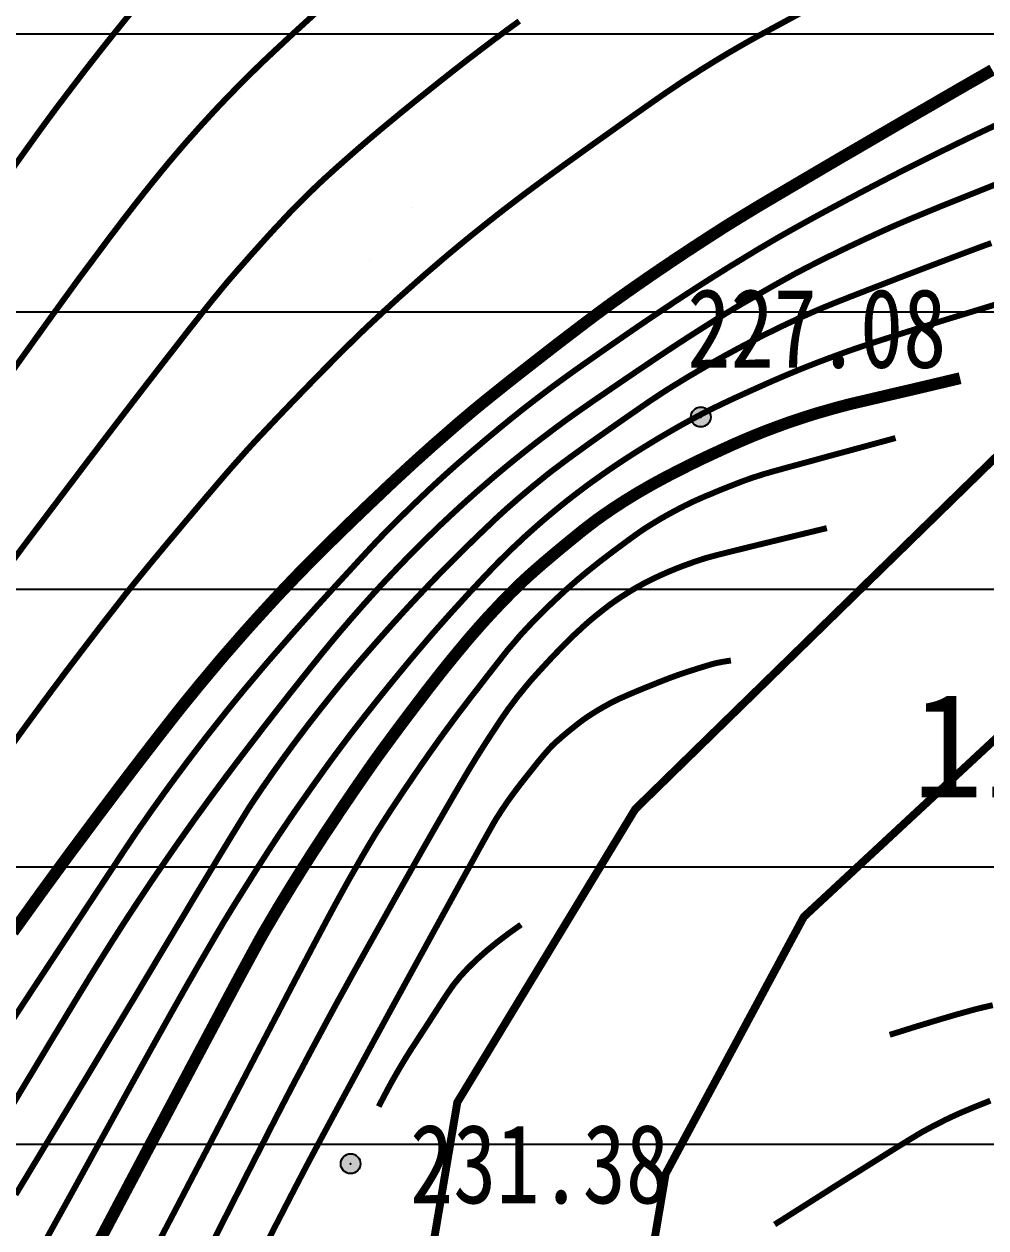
# Model space of a CAD drawing. Extents: x 36524600 to 36525730, y 2746759 to 2747713.
# Drawn here: x 36525113.98 to 36525126.11, y 2747336.67 to 2747351.86 of the extents above; entities that cross this region are included whole.
import ezdxf
from ezdxf.enums import TextEntityAlignment as Align

# ---------------------------------------------------------------- set-up
doc = ezdxf.new("R2010")
doc.units = 0
doc.header["$LTSCALE"] = 1000
doc.header["$MEASUREMENT"] = 0
doc.linetypes.add('X3', pattern=[5, 4, -1])
for name, color, linetype in [('DGX', 251, 'Continuous'), ('DLSS', 4, 'Continuous'), ('DMTZ', 3, 'Continuous'), ('GCD', 252, 'Continuous'), ('PP-DX-PT', 251, 'Continuous'), ('PUB_TAB', 7, 'Continuous'), ('ZBTZ', 3, 'Continuous')]:
    doc.layers.add(name, color=color, linetype=linetype)
doc.styles.add('正等线体', font='宋体.shx', dxfattribs={"bigfont": '@@gbcbig.shx'})
doc.styles.add('黑体', font='simhei.ttf')
doc.linetypes.add('10421', pattern='A,2,[150,AAA.SHX,S=0.5,R=0,X=0,Y=0.5],1e-11', length=2)
doc.linetypes.add('1161', pattern='A,0,[149,AAA.SHX,S=0.15,R=0,X=0,Y=0],-1.6', length=1.6)

# ---------------------------------------------------------------- blocks, each defined once
blk = doc.blocks.new('gc200')
h = blk.add_hatch(color=256)
edge = h.paths.add_edge_path()
edge.add_arc((0, 0), 0.25, 0, 360)
blk.add_circle((0, 0), 0.25)
blk = doc.blocks.new('dxt')
at = {"layer": 'DGX', "color": 253, "linetype": 'Continuous', "flags": 128}
for points, const_width in [([(36525113.831, 2747350.032), (36525114.012, 2747350.286), (36525114.166, 2747350.501), (36525114.293, 2747350.675), (36525114.407, 2747350.828), (36525114.523, 2747350.981), (36525114.639, 2747351.133), (36525114.755, 2747351.285), (36525114.873, 2747351.436), (36525114.991, 2747351.586), (36525115.11, 2747351.735), (36525115.23, 2747351.884), (36525115.347, 2747352.028)], 0.075), ([(36525117.657, 2747352), (36525117.531, 2747351.884), (36525117.414, 2747351.777), (36525117.308, 2747351.68), (36525117.213, 2747351.591), (36525117.128, 2747351.512), (36525117.053, 2747351.441), (36525116.988, 2747351.38), (36525116.929, 2747351.323), (36525116.87, 2747351.265), (36525116.811, 2747351.207), (36525116.753, 2747351.149), (36525116.695, 2747351.091), (36525116.637, 2747351.032), (36525116.58, 2747350.973), (36525116.522, 2747350.914), (36525116.466, 2747350.855), (36525116.409, 2747350.795), (36525116.353, 2747350.735), (36525116.297, 2747350.674), (36525116.241, 2747350.613), (36525116.186, 2747350.553), (36525116.131, 2747350.491), (36525116.077, 2747350.43), (36525116.022, 2747350.368), (36525115.968, 2747350.306), (36525115.914, 2747350.243), (36525115.861, 2747350.181), (36525115.808, 2747350.118), (36525115.755, 2747350.054), (36525115.703, 2747349.991), (36525115.651, 2747349.927), (36525115.599, 2747349.863), (36525115.548, 2747349.799), (36525115.496, 2747349.735), (36525115.445, 2747349.67), (36525115.394, 2747349.605), (36525115.343, 2747349.54), (36525115.293, 2747349.475), (36525115.242, 2747349.41), (36525115.189, 2747349.34), (36525115.13, 2747349.262), (36525115.064, 2747349.176), (36525114.993, 2747349.081), (36525114.916, 2747348.978), (36525114.833, 2747348.866), (36525114.743, 2747348.746), (36525114.648, 2747348.618), (36525114.521, 2747348.443), (36525114.334, 2747348.185), (36525114.088, 2747347.842), (36525113.784, 2747347.416)], 0.075), ([(36525113.801, 2747345.045), (36525113.942, 2747345.234), (36525114.094, 2747345.437), (36525114.259, 2747345.656), (36525114.435, 2747345.889), (36525114.613, 2747346.124), (36525114.783, 2747346.349), (36525114.946, 2747346.563), (36525115.101, 2747346.766), (36525115.249, 2747346.959), (36525115.389, 2747347.142), (36525115.521, 2747347.313), (36525115.646, 2747347.474), (36525115.761, 2747347.623), (36525115.866, 2747347.757), (36525115.959, 2747347.877), (36525116.041, 2747347.983), (36525116.113, 2747348.074), (36525116.173, 2747348.15), (36525116.222, 2747348.213), (36525116.26, 2747348.261), (36525116.293, 2747348.302), (36525116.325, 2747348.342), (36525116.358, 2747348.383), (36525116.391, 2747348.423), (36525116.424, 2747348.463), (36525116.457, 2747348.504), (36525116.49, 2747348.544), (36525116.524, 2747348.584), (36525116.559, 2747348.626), (36525116.6, 2747348.673), (36525116.645, 2747348.725), (36525116.694, 2747348.781), (36525116.748, 2747348.842), (36525116.806, 2747348.908), (36525116.869, 2747348.979), (36525116.937, 2747349.054), (36525117.004, 2747349.129), (36525117.068, 2747349.199), (36525117.127, 2747349.264), (36525117.183, 2747349.323), (36525117.234, 2747349.378), (36525117.28, 2747349.428), (36525117.323, 2747349.473), (36525117.362, 2747349.513), (36525117.398, 2747349.55), (36525117.435, 2747349.587), (36525117.471, 2747349.624), (36525117.508, 2747349.661), (36525117.545, 2747349.697), (36525117.583, 2747349.734), (36525117.62, 2747349.77), (36525117.657, 2747349.806), (36525117.697, 2747349.844), (36525117.743, 2747349.887), (36525117.793, 2747349.933), (36525117.849, 2747349.983), (36525117.909, 2747350.038), (36525117.975, 2747350.096), (36525118.046, 2747350.159), (36525118.121, 2747350.225), (36525118.201, 2747350.295), (36525118.284, 2747350.366), (36525118.37, 2747350.439), (36525118.459, 2747350.514), (36525118.551, 2747350.591), (36525118.646, 2747350.669), (36525118.744, 2747350.75), (36525118.845, 2747350.832), (36525118.945, 2747350.913), (36525119.04, 2747350.989), (36525119.13, 2747351.061), (36525119.215, 2747351.129), (36525119.295, 2747351.192), (36525119.37, 2747351.251), (36525119.44, 2747351.306), (36525119.504, 2747351.356), (36525119.567, 2747351.405), (36525119.629, 2747351.452), (36525119.692, 2747351.5), (36525119.754, 2747351.548), (36525119.817, 2747351.595), (36525119.88, 2747351.643), (36525119.943, 2747351.69), (36525120.006, 2747351.737), (36525120.072, 2747351.786), (36525120.144, 2747351.838), (36525120.221, 2747351.894)], 0.075), ([(36525126.186, 2747351.278), (36525126.106, 2747351.232), (36525125.991, 2747351.166), (36525125.841, 2747351.08), (36525125.657, 2747350.974), (36525125.439, 2747350.847), (36525125.186, 2747350.701), (36525124.899, 2747350.534), (36525124.577, 2747350.346), (36525124.254, 2747350.158), (36525123.963, 2747349.987), (36525123.703, 2747349.834), (36525123.474, 2747349.699), (36525123.276, 2747349.582), (36525123.11, 2747349.482), (36525122.976, 2747349.4), (36525122.872, 2747349.336), (36525122.785, 2747349.281), (36525122.698, 2747349.225), (36525122.611, 2747349.169), (36525122.524, 2747349.113), (36525122.437, 2747349.056), (36525122.35, 2747348.999), (36525122.264, 2747348.942), (36525122.178, 2747348.885), (36525122.092, 2747348.827), (36525122.006, 2747348.769), (36525121.921, 2747348.711), (36525121.835, 2747348.652), (36525121.75, 2747348.593), (36525121.665, 2747348.534), (36525121.581, 2747348.475), (36525121.496, 2747348.415), (36525121.406, 2747348.351), (36525121.307, 2747348.279), (36525121.198, 2747348.198), (36525121.079, 2747348.109), (36525120.95, 2747348.011), (36525120.811, 2747347.905), (36525120.662, 2747347.791), (36525120.504, 2747347.668), (36525120.346, 2747347.545), (36525120.198, 2747347.429), (36525120.061, 2747347.321), (36525119.935, 2747347.22), (36525119.819, 2747347.127), (36525119.713, 2747347.041), (36525119.619, 2747346.963), (36525119.535, 2747346.892), (36525119.456, 2747346.825), (36525119.378, 2747346.757), (36525119.3, 2747346.689), (36525119.222, 2747346.621), (36525119.144, 2747346.553), (36525119.067, 2747346.484), (36525118.99, 2747346.415), (36525118.913, 2747346.346), (36525118.833, 2747346.273), (36525118.748, 2747346.194), (36525118.656, 2747346.109), (36525118.559, 2747346.018), (36525118.456, 2747345.92), (36525118.346, 2747345.816), (36525118.231, 2747345.706), (36525118.11, 2747345.59), (36525117.989, 2747345.472), (36525117.872, 2747345.358), (36525117.759, 2747345.247), (36525117.652, 2747345.14), (36525117.549, 2747345.036), (36525117.45, 2747344.935), (36525117.357, 2747344.838), (36525117.268, 2747344.745), (36525117.181, 2747344.653), (36525117.095, 2747344.56), (36525117.01, 2747344.467), (36525116.925, 2747344.374), (36525116.84, 2747344.28), (36525116.756, 2747344.186), (36525116.673, 2747344.091), (36525116.59, 2747343.996), (36525116.507, 2747343.901), (36525116.425, 2747343.805), (36525116.344, 2747343.708), (36525116.263, 2747343.611), (36525116.182, 2747343.514), (36525116.102, 2747343.416), (36525116.022, 2747343.318), (36525115.943, 2747343.22), (36525115.862, 2747343.117), (36525115.775, 2747343.006), (36525115.682, 2747342.887), (36525115.584, 2747342.76), (36525115.48, 2747342.625), (36525115.37, 2747342.482), (36525115.255, 2747342.331), (36525115.135, 2747342.172), (36525115.014, 2747342.011), (36525114.896, 2747341.855), (36525114.784, 2747341.704), (36525114.675, 2747341.558), (36525114.57, 2747341.417), (36525114.47, 2747341.281), (36525114.374, 2747341.15), (36525114.282, 2747341.024), (36525114.192, 2747340.901), (36525114.103, 2747340.777), (36525114.014, 2747340.653), (36525113.925, 2747340.529), (36525113.836, 2747340.405)], 0.15), ([(36525123.815, 2747352.021), (36525123.57, 2747351.888), (36525123.38, 2747351.785), (36525123.247, 2747351.713), (36525123.169, 2747351.67), (36525123.12, 2747351.643), (36525123.071, 2747351.615), (36525123.022, 2747351.587), (36525122.973, 2747351.559), (36525122.925, 2747351.53), (36525122.876, 2747351.502), (36525122.827, 2747351.473), (36525122.779, 2747351.444), (36525122.731, 2747351.415), (36525122.683, 2747351.386), (36525122.635, 2747351.356), (36525122.587, 2747351.326), (36525122.539, 2747351.297), (36525122.491, 2747351.267), (36525122.444, 2747351.236), (36525122.396, 2747351.206), (36525122.349, 2747351.175), (36525122.301, 2747351.145), (36525122.254, 2747351.114), (36525122.207, 2747351.082), (36525122.161, 2747351.051), (36525122.114, 2747351.02), (36525122.067, 2747350.988), (36525122.021, 2747350.956), (36525121.969, 2747350.92), (36525121.906, 2747350.876), (36525121.832, 2747350.824), (36525121.747, 2747350.764), (36525121.65, 2747350.696), (36525121.543, 2747350.62), (36525121.425, 2747350.536), (36525121.296, 2747350.444), (36525121.165, 2747350.351), (36525121.041, 2747350.263), (36525120.926, 2747350.18), (36525120.818, 2747350.103), (36525120.718, 2747350.03), (36525120.625, 2747349.963), (36525120.541, 2747349.902), (36525120.464, 2747349.845), (36525120.391, 2747349.791), (36525120.318, 2747349.737), (36525120.245, 2747349.682), (36525120.173, 2747349.627), (36525120.101, 2747349.572), (36525120.029, 2747349.517), (36525119.957, 2747349.461), (36525119.886, 2747349.405), (36525119.815, 2747349.349), (36525119.744, 2747349.292), (36525119.673, 2747349.235), (36525119.602, 2747349.178), (36525119.532, 2747349.121), (36525119.462, 2747349.063), (36525119.392, 2747349.005), (36525119.322, 2747348.947), (36525119.253, 2747348.888), (36525119.184, 2747348.829), (36525119.115, 2747348.77), (36525119.046, 2747348.711), (36525118.978, 2747348.651), (36525118.91, 2747348.591), (36525118.842, 2747348.531), (36525118.774, 2747348.47), (36525118.706, 2747348.41), (36525118.639, 2747348.349), (36525118.572, 2747348.287), (36525118.505, 2747348.226), (36525118.439, 2747348.164), (36525118.372, 2747348.102), (36525118.306, 2747348.04), (36525118.24, 2747347.977), (36525118.171, 2747347.91), (36525118.094, 2747347.835), (36525118.009, 2747347.751), (36525117.917, 2747347.659), (36525117.817, 2747347.558), (36525117.709, 2747347.449), (36525117.594, 2747347.331), (36525117.472, 2747347.205), (36525117.349, 2747347.078), (36525117.235, 2747346.959), (36525117.129, 2747346.848), (36525117.032, 2747346.745), (36525116.942, 2747346.65), (36525116.861, 2747346.563), (36525116.788, 2747346.483), (36525116.724, 2747346.411), (36525116.66, 2747346.339), (36525116.588, 2747346.258), (36525116.51, 2747346.168), (36525116.425, 2747346.069), (36525116.333, 2747345.961), (36525116.233, 2747345.844), (36525116.127, 2747345.718), (36525116.013, 2747345.583), (36525115.9, 2747345.448), (36525115.794, 2747345.322), (36525115.696, 2747345.204), (36525115.605, 2747345.095), (36525115.522, 2747344.994), (36525115.447, 2747344.902), (36525115.378, 2747344.818), (36525115.318, 2747344.743), (36525115.257, 2747344.667), (36525115.19, 2747344.58), (36525115.115, 2747344.484), (36525115.032, 2747344.378), (36525114.942, 2747344.262), (36525114.845, 2747344.135), (36525114.741, 2747343.999), (36525114.629, 2747343.852), (36525114.51, 2747343.696), (36525114.386, 2747343.53), (36525114.255, 2747343.354), (36525114.119, 2747343.169), (36525113.976, 2747342.974), (36525113.828, 2747342.769)], 0.075), ([(36525126.248, 2747350.589), (36525126.075, 2747350.508), (36525125.899, 2747350.424), (36525125.721, 2747350.338), (36525125.544, 2747350.251), (36525125.367, 2747350.164), (36525125.19, 2747350.075), (36525125.014, 2747349.986), (36525124.838, 2747349.895), (36525124.663, 2747349.804), (36525124.488, 2747349.712), (36525124.319, 2747349.622), (36525124.162, 2747349.538), (36525124.015, 2747349.459), (36525123.88, 2747349.385), (36525123.755, 2747349.316), (36525123.642, 2747349.253), (36525123.54, 2747349.195), (36525123.449, 2747349.143), (36525123.364, 2747349.093), (36525123.279, 2747349.043), (36525123.194, 2747348.992), (36525123.11, 2747348.941), (36525123.026, 2747348.89), (36525122.941, 2747348.838), (36525122.857, 2747348.787), (36525122.773, 2747348.734), (36525122.69, 2747348.682), (36525122.606, 2747348.629), (36525122.523, 2747348.576), (36525122.44, 2747348.523), (36525122.357, 2747348.469), (36525122.275, 2747348.415), (36525122.192, 2747348.361), (36525122.11, 2747348.306), (36525122.026, 2747348.25), (36525121.938, 2747348.191), (36525121.846, 2747348.129), (36525121.75, 2747348.064), (36525121.651, 2747347.996), (36525121.548, 2747347.925), (36525121.441, 2747347.851), (36525121.33, 2747347.774), (36525121.221, 2747347.698), (36525121.12, 2747347.627), (36525121.027, 2747347.562), (36525120.942, 2747347.502), (36525120.865, 2747347.447), (36525120.796, 2747347.397), (36525120.735, 2747347.353), (36525120.682, 2747347.314), (36525120.633, 2747347.278), (36525120.584, 2747347.241), (36525120.535, 2747347.204), (36525120.486, 2747347.167), (36525120.437, 2747347.13), (36525120.389, 2747347.093), (36525120.34, 2747347.055), (36525120.292, 2747347.018), (36525120.241, 2747346.978), (36525120.184, 2747346.932), (36525120.121, 2747346.882), (36525120.053, 2747346.826), (36525119.979, 2747346.766), (36525119.9, 2747346.7), (36525119.814, 2747346.629), (36525119.724, 2747346.552), (36525119.63, 2747346.473), (36525119.538, 2747346.393), (36525119.445, 2747346.313), (36525119.354, 2747346.232), (36525119.263, 2747346.15), (36525119.173, 2747346.067), (36525119.084, 2747345.984), (36525118.995, 2747345.899), (36525118.909, 2747345.817), (36525118.83, 2747345.74), (36525118.756, 2747345.668), (36525118.687, 2747345.601), (36525118.625, 2747345.54), (36525118.568, 2747345.483), (36525118.518, 2747345.431), (36525118.473, 2747345.384), (36525118.427, 2747345.336), (36525118.376, 2747345.282), (36525118.319, 2747345.221), (36525118.256, 2747345.153), (36525118.187, 2747345.078), (36525118.113, 2747344.997), (36525118.032, 2747344.909), (36525117.945, 2747344.815), (36525117.855, 2747344.717), (36525117.767, 2747344.62), (36525117.678, 2747344.523), (36525117.591, 2747344.426), (36525117.504, 2747344.329), (36525117.418, 2747344.233), (36525117.333, 2747344.137), (36525117.249, 2747344.041), (36525117.165, 2747343.945), (36525117.081, 2747343.849), (36525116.998, 2747343.752), (36525116.916, 2747343.655), (36525116.834, 2747343.558), (36525116.752, 2747343.46), (36525116.671, 2747343.362), (36525116.59, 2747343.263), (36525116.51, 2747343.164), (36525116.431, 2747343.064), (36525116.352, 2747342.964), (36525116.273, 2747342.864), (36525116.195, 2747342.763), (36525116.118, 2747342.662), (36525116.041, 2747342.561), (36525115.965, 2747342.459), (36525115.889, 2747342.357), (36525115.813, 2747342.254), (36525115.738, 2747342.151), (36525115.664, 2747342.047), (36525115.59, 2747341.944), (36525115.517, 2747341.839), (36525115.444, 2747341.735), (36525115.372, 2747341.63), (36525115.236, 2747341.427), (36525114.972, 2747341.028), (36525114.58, 2747340.433), (36525114.059, 2747339.642), (36525113.411, 2747338.655)], 0.075), ([(36525126.335, 2747349.877), (36525126.112, 2747349.788), (36525125.895, 2747349.701), (36525125.698, 2747349.622), (36525125.521, 2747349.551), (36525125.363, 2747349.486), (36525125.226, 2747349.429), (36525125.108, 2747349.38), (36525125.01, 2747349.338), (36525124.931, 2747349.304), (36525124.863, 2747349.273), (36525124.794, 2747349.242), (36525124.726, 2747349.211), (36525124.658, 2747349.179), (36525124.59, 2747349.148), (36525124.522, 2747349.116), (36525124.454, 2747349.084), (36525124.386, 2747349.052), (36525124.319, 2747349.02), (36525124.251, 2747348.987), (36525124.184, 2747348.954), (36525124.116, 2747348.921), (36525124.049, 2747348.888), (36525123.982, 2747348.854), (36525123.915, 2747348.82), (36525123.848, 2747348.786), (36525123.778, 2747348.749), (36525123.699, 2747348.708), (36525123.613, 2747348.66), (36525123.519, 2747348.608), (36525123.417, 2747348.551), (36525123.307, 2747348.488), (36525123.189, 2747348.42), (36525123.063, 2747348.348), (36525122.931, 2747348.27), (36525122.793, 2747348.186), (36525122.65, 2747348.098), (36525122.502, 2747348.004), (36525122.348, 2747347.906), (36525122.189, 2747347.802), (36525122.024, 2747347.693), (36525121.854, 2747347.579), (36525121.688, 2747347.467), (36525121.535, 2747347.363), (36525121.397, 2747347.269), (36525121.272, 2747347.183), (36525121.16, 2747347.107), (36525121.063, 2747347.039), (36525120.979, 2747346.981), (36525120.909, 2747346.931), (36525120.845, 2747346.885), (36525120.782, 2747346.84), (36525120.719, 2747346.793), (36525120.657, 2747346.747), (36525120.595, 2747346.7), (36525120.533, 2747346.653), (36525120.471, 2747346.606), (36525120.409, 2747346.558), (36525120.348, 2747346.51), (36525120.287, 2747346.462), (36525120.226, 2747346.413), (36525120.165, 2747346.364), (36525120.105, 2747346.315), (36525120.045, 2747346.266), (36525119.985, 2747346.216), (36525119.925, 2747346.166), (36525119.866, 2747346.115), (36525119.807, 2747346.064), (36525119.748, 2747346.013), (36525119.689, 2747345.962), (36525119.631, 2747345.91), (36525119.573, 2747345.858), (36525119.515, 2747345.806), (36525119.458, 2747345.754), (36525119.401, 2747345.701), (36525119.344, 2747345.648), (36525119.287, 2747345.594), (36525119.23, 2747345.541), (36525119.174, 2747345.487), (36525119.118, 2747345.432), (36525119.062, 2747345.378), (36525119.007, 2747345.323), (36525118.952, 2747345.268), (36525118.897, 2747345.213), (36525118.842, 2747345.158), (36525118.787, 2747345.102), (36525118.733, 2747345.046), (36525118.679, 2747344.99), (36525118.625, 2747344.933), (36525118.572, 2747344.877), (36525118.518, 2747344.82), (36525118.465, 2747344.763), (36525118.413, 2747344.705), (36525118.36, 2747344.648), (36525118.308, 2747344.59), (36525118.256, 2747344.532), (36525118.204, 2747344.473), (36525118.153, 2747344.415), (36525118.101, 2747344.356), (36525118.051, 2747344.297), (36525118, 2747344.238), (36525117.949, 2747344.179), (36525117.899, 2747344.119), (36525117.849, 2747344.059), (36525117.8, 2747343.999), (36525117.75, 2747343.939), (36525117.7, 2747343.877), (36525117.647, 2747343.811), (36525117.591, 2747343.742), (36525117.534, 2747343.67), (36525117.473, 2747343.594), (36525117.411, 2747343.515), (36525117.345, 2747343.433), (36525117.278, 2747343.347), (36525117.208, 2747343.258), (36525117.137, 2747343.167), (36525117.065, 2747343.074), (36525116.99, 2747342.978), (36525116.915, 2747342.88), (36525116.838, 2747342.78), (36525116.759, 2747342.677), (36525116.679, 2747342.572), (36525116.598, 2747342.465), (36525116.518, 2747342.359), (36525116.438, 2747342.251), (36525116.359, 2747342.144), (36525116.28, 2747342.036), (36525116.202, 2747341.928), (36525116.123, 2747341.82), (36525116.046, 2747341.711), (36525115.969, 2747341.602), (36525115.892, 2747341.493), (36525115.816, 2747341.383), (36525115.74, 2747341.273), (36525115.664, 2747341.163), (36525115.589, 2747341.053), (36525115.515, 2747340.942), (36525115.441, 2747340.831), (36525115.367, 2747340.719), (36525115.294, 2747340.608), (36525115.221, 2747340.496), (36525115.149, 2747340.383), (36525115.077, 2747340.271), (36525115.006, 2747340.158), (36525114.935, 2747340.045), (36525114.864, 2747339.931), (36525114.785, 2747339.803), (36525114.689, 2747339.646), (36525114.576, 2747339.46), (36525114.446, 2747339.245), (36525114.298, 2747339.001), (36525114.134, 2747338.727), (36525113.952, 2747338.425), (36525113.753, 2747338.094)], 0.075), ([(36525113.87, 2747337.092), (36525114.315, 2747337.829), (36525114.718, 2747338.496), (36525115.078, 2747339.095), (36525115.396, 2747339.623), (36525115.67, 2747340.082), (36525115.911, 2747340.484), (36525116.125, 2747340.842), (36525116.313, 2747341.154), (36525116.475, 2747341.422), (36525116.611, 2747341.645), (36525116.721, 2747341.824), (36525116.804, 2747341.958), (36525116.862, 2747342.047), (36525116.907, 2747342.113), (36525116.952, 2747342.18), (36525116.997, 2747342.246), (36525117.043, 2747342.312), (36525117.089, 2747342.378), (36525117.135, 2747342.444), (36525117.182, 2747342.509), (36525117.228, 2747342.574), (36525117.275, 2747342.639), (36525117.323, 2747342.704), (36525117.37, 2747342.769), (36525117.418, 2747342.833), (36525117.467, 2747342.897), (36525117.515, 2747342.961), (36525117.564, 2747343.025), (36525117.613, 2747343.088), (36525117.663, 2747343.152), (36525117.713, 2747343.216), (36525117.764, 2747343.28), (36525117.816, 2747343.345), (36525117.868, 2747343.41), (36525117.921, 2747343.476), (36525117.975, 2747343.542), (36525118.03, 2747343.608), (36525118.088, 2747343.677), (36525118.151, 2747343.752), (36525118.22, 2747343.833), (36525118.294, 2747343.918), (36525118.374, 2747344.01), (36525118.46, 2747344.107), (36525118.551, 2747344.209), (36525118.648, 2747344.317), (36525118.748, 2747344.427), (36525118.849, 2747344.537), (36525118.951, 2747344.646), (36525119.054, 2747344.754), (36525119.157, 2747344.862), (36525119.262, 2747344.969), (36525119.367, 2747345.075), (36525119.473, 2747345.181), (36525119.577, 2747345.283), (36525119.674, 2747345.378), (36525119.765, 2747345.465), (36525119.849, 2747345.545), (36525119.926, 2747345.619), (36525119.998, 2747345.685), (36525120.062, 2747345.743), (36525120.121, 2747345.795), (36525120.176, 2747345.843), (36525120.231, 2747345.891), (36525120.287, 2747345.938), (36525120.343, 2747345.985), (36525120.399, 2747346.032), (36525120.456, 2747346.078), (36525120.512, 2747346.124), (36525120.569, 2747346.17), (36525120.631, 2747346.219), (36525120.703, 2747346.273), (36525120.785, 2747346.335), (36525120.876, 2747346.402), (36525120.977, 2747346.475), (36525121.087, 2747346.555), (36525121.208, 2747346.641), (36525121.338, 2747346.732), (36525121.467, 2747346.823), (36525121.586, 2747346.906), (36525121.693, 2747346.98), (36525121.789, 2747347.047), (36525121.874, 2747347.105), (36525121.948, 2747347.154), (36525122.011, 2747347.196), (36525122.062, 2747347.229), (36525122.108, 2747347.258), (36525122.154, 2747347.287), (36525122.201, 2747347.316), (36525122.247, 2747347.344), (36525122.293, 2747347.372), (36525122.34, 2747347.401), (36525122.387, 2747347.429), (36525122.434, 2747347.456), (36525122.48, 2747347.484), (36525122.527, 2747347.511), (36525122.575, 2747347.539), (36525122.622, 2747347.566), (36525122.669, 2747347.593), (36525122.716, 2747347.62), (36525122.764, 2747347.646), (36525122.811, 2747347.673), (36525122.859, 2747347.699), (36525122.907, 2747347.725), (36525122.955, 2747347.751), (36525123.003, 2747347.777), (36525123.051, 2747347.802), (36525123.099, 2747347.827), (36525123.147, 2747347.853), (36525123.196, 2747347.877), (36525123.244, 2747347.902), (36525123.293, 2747347.927), (36525123.341, 2747347.951), (36525123.39, 2747347.975), (36525123.439, 2747347.999), (36525123.488, 2747348.023), (36525123.537, 2747348.047), (36525123.586, 2747348.07), (36525123.635, 2747348.093), (36525123.685, 2747348.116), (36525123.734, 2747348.139), (36525123.784, 2747348.162), (36525123.833, 2747348.184), (36525123.883, 2747348.206), (36525123.933, 2747348.229), (36525123.983, 2747348.25), (36525124.043, 2747348.276), (36525124.124, 2747348.309), (36525124.226, 2747348.35), (36525124.349, 2747348.399), (36525124.493, 2747348.455), (36525124.658, 2747348.519), (36525124.844, 2747348.591), (36525125.05, 2747348.671), (36525125.257, 2747348.75), (36525125.446, 2747348.822), (36525125.615, 2747348.886), (36525125.765, 2747348.943), (36525125.896, 2747348.992), (36525126.008, 2747349.034), (36525126.1, 2747349.068), (36525126.174, 2747349.094)], 0.075), ([(36525126.401, 2747348.373), (36525125.99, 2747348.247), (36525125.62, 2747348.134), (36525125.293, 2747348.032), (36525125.008, 2747347.942), (36525124.765, 2747347.864), (36525124.564, 2747347.798), (36525124.405, 2747347.744), (36525124.268, 2747347.695), (36525124.13, 2747347.644), (36525123.992, 2747347.592), (36525123.854, 2747347.538), (36525123.715, 2747347.482), (36525123.577, 2747347.424), (36525123.438, 2747347.365), (36525123.299, 2747347.303), (36525123.165, 2747347.243), (36525123.041, 2747347.187), (36525122.927, 2747347.135), (36525122.823, 2747347.086), (36525122.729, 2747347.041), (36525122.646, 2747347.001), (36525122.572, 2747346.964), (36525122.508, 2747346.931), (36525122.449, 2747346.899), (36525122.391, 2747346.868), (36525122.332, 2747346.836), (36525122.274, 2747346.804), (36525122.216, 2747346.771), (36525122.158, 2747346.738), (36525122.101, 2747346.705), (36525122.043, 2747346.671), (36525121.986, 2747346.638), (36525121.929, 2747346.603), (36525121.872, 2747346.569), (36525121.816, 2747346.534), (36525121.759, 2747346.499), (36525121.703, 2747346.464), (36525121.647, 2747346.428), (36525121.591, 2747346.392), (36525121.535, 2747346.356), (36525121.48, 2747346.319), (36525121.424, 2747346.282), (36525121.369, 2747346.245), (36525121.315, 2747346.207), (36525121.26, 2747346.169), (36525121.206, 2747346.13), (36525121.152, 2747346.092), (36525121.098, 2747346.053), (36525121.045, 2747346.013), (36525120.992, 2747345.974), (36525120.939, 2747345.933), (36525120.886, 2747345.893), (36525120.834, 2747345.852), (36525120.782, 2747345.811), (36525120.73, 2747345.769), (36525120.679, 2747345.727), (36525120.628, 2747345.685), (36525120.577, 2747345.642), (36525120.526, 2747345.599), (36525120.476, 2747345.556), (36525120.426, 2747345.512), (36525120.377, 2747345.468), (36525120.327, 2747345.423), (36525120.278, 2747345.379), (36525120.23, 2747345.333), (36525120.181, 2747345.288), (36525120.133, 2747345.242), (36525120.085, 2747345.196), (36525120.038, 2747345.15), (36525119.991, 2747345.103), (36525119.944, 2747345.056), (36525119.895, 2747345.005), (36525119.84, 2747344.948), (36525119.78, 2747344.885), (36525119.715, 2747344.816), (36525119.644, 2747344.74), (36525119.568, 2747344.658), (36525119.487, 2747344.569), (36525119.4, 2747344.474), (36525119.309, 2747344.373), (36525119.216, 2747344.268), (36525119.119, 2747344.158), (36525119.02, 2747344.042), (36525118.918, 2747343.922), (36525118.813, 2747343.797), (36525118.706, 2747343.667), (36525118.595, 2747343.532), (36525118.486, 2747343.397), (36525118.381, 2747343.266), (36525118.281, 2747343.14), (36525118.186, 2747343.018), (36525118.095, 2747342.901), (36525118.01, 2747342.788), (36525117.929, 2747342.68), (36525117.852, 2747342.576), (36525117.779, 2747342.475), (36525117.708, 2747342.376), (36525117.638, 2747342.278), (36525117.57, 2747342.182), (36525117.504, 2747342.088), (36525117.439, 2747341.996), (36525117.376, 2747341.905), (36525117.315, 2747341.816), (36525117.251, 2747341.721), (36525117.18, 2747341.615), (36525117.103, 2747341.498), (36525117.02, 2747341.369), (36525116.929, 2747341.228), (36525116.833, 2747341.075), (36525116.729, 2747340.91), (36525116.619, 2747340.734), (36525116.496, 2747340.533), (36525116.354, 2747340.292), (36525116.191, 2747340.012), (36525116.008, 2747339.694), (36525115.806, 2747339.336), (36525115.584, 2747338.938), (36525115.342, 2747338.502), (36525115.081, 2747338.027), (36525114.819, 2747337.551), (36525114.578, 2747337.112), (36525114.356, 2747336.711), (36525114.155, 2747336.347)], 0.075), ([(36525125.78, 2747347.39), (36525125.553, 2747347.336), (36525125.346, 2747347.287), (36525125.16, 2747347.243), (36525124.995, 2747347.205), (36525124.851, 2747347.171), (36525124.728, 2747347.142), (36525124.626, 2747347.118), (36525124.545, 2747347.099), (36525124.475, 2747347.083), (36525124.405, 2747347.066), (36525124.334, 2747347.048), (36525124.265, 2747347.03), (36525124.195, 2747347.011), (36525124.125, 2747346.991), (36525124.056, 2747346.971), (36525123.986, 2747346.951), (36525123.917, 2747346.93), (36525123.848, 2747346.908), (36525123.779, 2747346.886), (36525123.711, 2747346.863), (36525123.642, 2747346.84), (36525123.574, 2747346.816), (36525123.506, 2747346.791), (36525123.438, 2747346.766), (36525123.371, 2747346.741), (36525123.303, 2747346.715), (36525123.236, 2747346.688), (36525123.169, 2747346.661), (36525123.102, 2747346.633), (36525123.036, 2747346.605), (36525122.969, 2747346.576), (36525122.903, 2747346.547), (36525122.839, 2747346.517), (36525122.776, 2747346.489), (36525122.716, 2747346.461), (36525122.657, 2747346.434), (36525122.602, 2747346.408), (36525122.548, 2747346.383), (36525122.497, 2747346.358), (36525122.448, 2747346.334), (36525122.399, 2747346.311), (36525122.351, 2747346.287), (36525122.303, 2747346.262), (36525122.254, 2747346.238), (36525122.205, 2747346.213), (36525122.156, 2747346.187), (36525122.106, 2747346.162), (36525122.057, 2747346.136), (36525122.007, 2747346.109), (36525121.958, 2747346.083), (36525121.909, 2747346.056), (36525121.86, 2747346.028), (36525121.811, 2747346), (36525121.762, 2747345.972), (36525121.714, 2747345.944), (36525121.666, 2747345.915), (36525121.618, 2747345.885), (36525121.57, 2747345.856), (36525121.523, 2747345.826), (36525121.476, 2747345.795), (36525121.429, 2747345.765), (36525121.382, 2747345.734), (36525121.336, 2747345.702), (36525121.289, 2747345.67), (36525121.241, 2747345.636), (36525121.187, 2747345.597), (36525121.128, 2747345.552), (36525121.064, 2747345.503), (36525120.995, 2747345.449), (36525120.922, 2747345.389), (36525120.843, 2747345.325), (36525120.759, 2747345.256), (36525120.675, 2747345.186), (36525120.597, 2747345.12), (36525120.525, 2747345.059), (36525120.459, 2747345.002), (36525120.398, 2747344.948), (36525120.343, 2747344.899), (36525120.294, 2747344.854), (36525120.25, 2747344.813), (36525120.21, 2747344.774), (36525120.17, 2747344.734), (36525120.13, 2747344.695), (36525120.09, 2747344.655), (36525120.051, 2747344.615), (36525120.011, 2747344.575), (36525119.972, 2747344.534), (36525119.934, 2747344.493), (36525119.895, 2747344.452), (36525119.857, 2747344.411), (36525119.819, 2747344.37), (36525119.781, 2747344.328), (36525119.743, 2747344.286), (36525119.706, 2747344.244), (36525119.669, 2747344.202), (36525119.632, 2747344.16), (36525119.594, 2747344.116), (36525119.555, 2747344.07), (36525119.515, 2747344.021), (36525119.472, 2747343.97), (36525119.428, 2747343.917), (36525119.383, 2747343.862), (36525119.336, 2747343.804), (36525119.287, 2747343.744), (36525119.236, 2747343.68), (36525119.182, 2747343.611), (36525119.124, 2747343.537), (36525119.062, 2747343.458), (36525118.998, 2747343.373), (36525118.93, 2747343.284), (36525118.858, 2747343.189), (36525118.783, 2747343.09), (36525118.709, 2747342.991), (36525118.64, 2747342.898), (36525118.576, 2747342.811), (36525118.517, 2747342.731), (36525118.463, 2747342.657), (36525118.414, 2747342.589), (36525118.37, 2747342.527), (36525118.331, 2747342.471), (36525118.295, 2747342.42), (36525118.26, 2747342.369), (36525118.226, 2747342.319), (36525118.192, 2747342.271), (36525118.16, 2747342.224), (36525118.128, 2747342.178), (36525118.098, 2747342.133), (36525118.068, 2747342.089), (36525118.037, 2747342.044), (36525118.004, 2747341.995), (36525117.968, 2747341.942), (36525117.93, 2747341.885), (36525117.89, 2747341.824), (36525117.846, 2747341.759), (36525117.801, 2747341.69), (36525117.752, 2747341.617), (36525117.703, 2747341.541), (36525117.654, 2747341.466), (36525117.605, 2747341.391), (36525117.557, 2747341.315), (36525117.508, 2747341.239), (36525117.46, 2747341.163), (36525117.413, 2747341.087), (36525117.365, 2747341.011), (36525117.318, 2747340.934), (36525117.271, 2747340.857), (36525117.225, 2747340.781), (36525117.178, 2747340.704), (36525117.132, 2747340.626), (36525117.087, 2747340.549), (36525117.041, 2747340.472), (36525116.996, 2747340.394), (36525116.933, 2747340.282), (36525116.835, 2747340.102), (36525116.701, 2747339.855), (36525116.532, 2747339.539), (36525116.328, 2747339.155), (36525116.088, 2747338.704), (36525115.813, 2747338.184), (36525115.502, 2747337.597), (36525115.186, 2747337), (36525114.896, 2747336.451)], 0.15), ([(36525124.966, 2747346.635), (36525124.646, 2747346.548), (36525124.363, 2747346.471), (36525124.118, 2747346.405), (36525123.912, 2747346.348), (36525123.743, 2747346.302), (36525123.612, 2747346.267), (36525123.519, 2747346.241), (36525123.464, 2747346.226), (36525123.428, 2747346.216), (36525123.392, 2747346.206), (36525123.356, 2747346.195), (36525123.32, 2747346.185), (36525123.284, 2747346.174), (36525123.248, 2747346.162), (36525123.213, 2747346.151), (36525123.177, 2747346.14), (36525123.139, 2747346.127), (36525123.098, 2747346.112), (36525123.051, 2747346.095), (36525123.001, 2747346.076), (36525122.946, 2747346.055), (36525122.888, 2747346.032), (36525122.825, 2747346.007), (36525122.757, 2747345.98), (36525122.69, 2747345.952), (36525122.628, 2747345.926), (36525122.569, 2747345.902), (36525122.516, 2747345.879), (36525122.467, 2747345.857), (36525122.422, 2747345.837), (36525122.382, 2747345.818), (36525122.346, 2747345.8), (36525122.312, 2747345.784), (36525122.279, 2747345.767), (36525122.246, 2747345.75), (36525122.213, 2747345.732), (36525122.18, 2747345.715), (36525122.147, 2747345.697), (36525122.114, 2747345.679), (36525122.081, 2747345.661), (36525122.049, 2747345.642), (36525122.016, 2747345.624), (36525121.984, 2747345.605), (36525121.952, 2747345.586), (36525121.92, 2747345.566), (36525121.888, 2747345.547), (36525121.856, 2747345.527), (36525121.824, 2747345.507), (36525121.789, 2747345.484), (36525121.745, 2747345.454), (36525121.694, 2747345.418), (36525121.636, 2747345.376), (36525121.569, 2747345.327), (36525121.495, 2747345.272), (36525121.412, 2747345.211), (36525121.323, 2747345.143), (36525121.23, 2747345.072), (36525121.14, 2747345), (36525121.052, 2747344.929), (36525120.967, 2747344.858), (36525120.884, 2747344.786), (36525120.804, 2747344.715), (36525120.726, 2747344.643), (36525120.65, 2747344.572), (36525120.578, 2747344.502), (36525120.512, 2747344.437), (36525120.45, 2747344.375), (36525120.393, 2747344.318), (36525120.342, 2747344.264), (36525120.296, 2747344.215), (36525120.254, 2747344.17), (36525120.218, 2747344.129), (36525120.186, 2747344.092), (36525120.158, 2747344.058), (36525120.133, 2747344.029), (36525120.111, 2747344.004), (36525120.093, 2747343.983), (36525120.079, 2747343.966), (36525120.068, 2747343.953), (36525120.06, 2747343.944), (36525120.051, 2747343.931), (36525120.033, 2747343.909), (36525120.007, 2747343.876), (36525119.974, 2747343.833), (36525119.932, 2747343.78), (36525119.883, 2747343.717), (36525119.825, 2747343.643), (36525119.76, 2747343.559), (36525119.693, 2747343.472), (36525119.63, 2747343.392), (36525119.572, 2747343.316), (36525119.519, 2747343.246), (36525119.469, 2747343.181), (36525119.425, 2747343.122), (36525119.385, 2747343.069), (36525119.349, 2747343.02), (36525119.316, 2747342.975), (36525119.282, 2747342.929), (36525119.249, 2747342.884), (36525119.216, 2747342.838), (36525119.183, 2747342.792), (36525119.151, 2747342.746), (36525119.118, 2747342.7), (36525119.085, 2747342.654), (36525119.052, 2747342.606), (36525119.016, 2747342.555), (36525118.978, 2747342.501), (36525118.939, 2747342.443), (36525118.897, 2747342.383), (36525118.854, 2747342.318), (36525118.808, 2747342.251), (36525118.76, 2747342.181), (36525118.712, 2747342.109), (36525118.666, 2747342.04), (36525118.622, 2747341.973), (36525118.579, 2747341.908), (36525118.538, 2747341.844), (36525118.498, 2747341.783), (36525118.461, 2747341.723), (36525118.424, 2747341.666), (36525118.387, 2747341.606), (36525118.346, 2747341.538), (36525118.302, 2747341.463), (36525118.253, 2747341.38), (36525118.201, 2747341.29), (36525118.146, 2747341.192), (36525118.086, 2747341.087), (36525118.023, 2747340.975), (36525117.946, 2747340.835), (36525117.845, 2747340.649), (36525117.721, 2747340.416), (36525117.573, 2747340.136), (36525117.401, 2747339.81), (36525117.206, 2747339.436), (36525116.987, 2747339.017), (36525116.744, 2747338.55), (36525116.496, 2747338.074), (36525116.263, 2747337.625), (36525116.043, 2747337.204), (36525115.838, 2747336.81), (36525115.646, 2747336.444)], 0.075), ([(36525124.1, 2747345.499), (36525123.77, 2747345.419), (36525123.479, 2747345.348), (36525123.229, 2747345.287), (36525123.018, 2747345.235), (36525122.848, 2747345.193), (36525122.717, 2747345.16), (36525122.627, 2747345.136), (36525122.576, 2747345.122), (36525122.546, 2747345.112), (36525122.515, 2747345.103), (36525122.485, 2747345.093), (36525122.454, 2747345.082), (36525122.424, 2747345.072), (36525122.393, 2747345.061), (36525122.363, 2747345.05), (36525122.333, 2747345.039), (36525122.303, 2747345.028), (36525122.273, 2747345.017), (36525122.243, 2747345.005), (36525122.213, 2747344.994), (36525122.183, 2747344.982), (36525122.154, 2747344.969), (36525122.124, 2747344.957), (36525122.094, 2747344.945), (36525122.065, 2747344.932), (36525122.036, 2747344.919), (36525122.006, 2747344.906), (36525121.977, 2747344.892), (36525121.948, 2747344.879), (36525121.919, 2747344.865), (36525121.891, 2747344.851), (36525121.862, 2747344.837), (36525121.833, 2747344.822), (36525121.805, 2747344.808), (36525121.777, 2747344.793), (36525121.749, 2747344.777), (36525121.721, 2747344.762), (36525121.693, 2747344.746), (36525121.665, 2747344.73), (36525121.638, 2747344.714), (36525121.61, 2747344.697), (36525121.583, 2747344.68), (36525121.556, 2747344.663), (36525121.529, 2747344.646), (36525121.502, 2747344.629), (36525121.476, 2747344.611), (36525121.449, 2747344.593), (36525121.423, 2747344.575), (36525121.397, 2747344.556), (36525121.371, 2747344.538), (36525121.345, 2747344.519), (36525121.32, 2747344.499), (36525121.294, 2747344.48), (36525121.269, 2747344.46), (36525121.244, 2747344.44), (36525121.219, 2747344.42), (36525121.195, 2747344.401), (36525121.173, 2747344.383), (36525121.153, 2747344.366), (36525121.135, 2747344.351), (36525121.119, 2747344.338), (36525121.105, 2747344.326), (36525121.092, 2747344.315), (36525121.082, 2747344.306), (36525121.071, 2747344.296), (36525121.058, 2747344.285), (36525121.043, 2747344.271), (36525121.025, 2747344.255), (36525121.005, 2747344.236), (36525120.983, 2747344.216), (36525120.958, 2747344.193), (36525120.931, 2747344.168), (36525120.901, 2747344.14), (36525120.868, 2747344.109), (36525120.832, 2747344.073), (36525120.793, 2747344.034), (36525120.751, 2747343.991), (36525120.706, 2747343.944), (36525120.658, 2747343.894), (36525120.607, 2747343.84), (36525120.556, 2747343.785), (36525120.509, 2747343.734), (36525120.465, 2747343.686), (36525120.425, 2747343.642), (36525120.388, 2747343.601), (36525120.355, 2747343.563), (36525120.326, 2747343.528), (36525120.299, 2747343.496), (36525120.277, 2747343.468), (36525120.257, 2747343.444), (36525120.24, 2747343.423), (36525120.225, 2747343.405), (36525120.214, 2747343.391), (36525120.205, 2747343.381), (36525120.2, 2747343.374), (36525120.197, 2747343.37), (36525120.194, 2747343.366), (36525120.188, 2747343.359), (36525120.18, 2747343.348), (36525120.169, 2747343.333), (36525120.155, 2747343.314), (36525120.138, 2747343.292), (36525120.119, 2747343.266), (36525120.096, 2747343.236), (36525120.07, 2747343.2), (36525120.039, 2747343.155), (36525120.002, 2747343.102), (36525119.961, 2747343.04), (36525119.915, 2747342.97), (36525119.863, 2747342.891), (36525119.806, 2747342.804), (36525119.745, 2747342.708), (36525119.674, 2747342.596), (36525119.59, 2747342.458), (36525119.493, 2747342.295), (36525119.383, 2747342.107), (36525119.26, 2747341.894), (36525119.123, 2747341.656), (36525118.973, 2747341.393), (36525118.81, 2747341.104), (36525118.647, 2747340.815), (36525118.497, 2747340.547), (36525118.359, 2747340.301), (36525118.234, 2747340.077), (36525118.122, 2747339.876), (36525118.023, 2747339.696), (36525117.936, 2747339.539), (36525117.862, 2747339.403), (36525117.795, 2747339.279), (36525117.728, 2747339.154), (36525117.661, 2747339.029), (36525117.594, 2747338.904), (36525117.528, 2747338.779), (36525117.462, 2747338.654), (36525117.395, 2747338.529), (36525117.33, 2747338.404), (36525117.25, 2747338.25), (36525117.142, 2747338.041), (36525117.007, 2747337.776), (36525116.843, 2747337.456), (36525116.652, 2747337.079), (36525116.432, 2747336.646), (36525116.185, 2747336.158)], 0.075), ([(36525122.89, 2747343.829), (36525122.85, 2747343.823), (36525122.813, 2747343.817), (36525122.776, 2747343.811), (36525122.742, 2747343.804), (36525122.708, 2747343.797), (36525122.677, 2747343.79), (36525122.647, 2747343.782), (36525122.618, 2747343.773), (36525122.59, 2747343.765), (36525122.561, 2747343.756), (36525122.532, 2747343.747), (36525122.502, 2747343.738), (36525122.472, 2747343.729), (36525122.442, 2747343.719), (36525122.411, 2747343.709), (36525122.379, 2747343.699), (36525122.347, 2747343.689), (36525122.316, 2747343.678), (36525122.284, 2747343.668), (36525122.253, 2747343.657), (36525122.221, 2747343.646), (36525122.19, 2747343.635), (36525122.158, 2747343.623), (36525122.127, 2747343.612), (36525122.094, 2747343.599), (36525122.057, 2747343.585), (36525122.016, 2747343.569), (36525121.972, 2747343.552), (36525121.924, 2747343.532), (36525121.873, 2747343.512), (36525121.817, 2747343.489), (36525121.758, 2747343.465), (36525121.7, 2747343.441), (36525121.646, 2747343.418), (36525121.597, 2747343.397), (36525121.553, 2747343.378), (36525121.514, 2747343.361), (36525121.48, 2747343.346), (36525121.451, 2747343.332), (36525121.426, 2747343.32), (36525121.404, 2747343.309), (36525121.382, 2747343.297), (36525121.36, 2747343.286), (36525121.338, 2747343.274), (36525121.317, 2747343.262), (36525121.295, 2747343.25), (36525121.274, 2747343.238), (36525121.252, 2747343.225), (36525121.231, 2747343.213), (36525121.209, 2747343.2), (36525121.188, 2747343.187), (36525121.167, 2747343.174), (36525121.146, 2747343.161), (36525121.125, 2747343.148), (36525121.105, 2747343.134), (36525121.084, 2747343.121), (36525121.062, 2747343.106), (36525121.038, 2747343.089), (36525121.012, 2747343.07), (36525120.984, 2747343.049), (36525120.953, 2747343.025), (36525120.921, 2747342.999), (36525120.886, 2747342.971), (36525120.848, 2747342.941), (36525120.812, 2747342.911), (36525120.777, 2747342.882), (36525120.746, 2747342.855), (36525120.717, 2747342.829), (36525120.69, 2747342.806), (36525120.666, 2747342.784), (36525120.645, 2747342.764), (36525120.626, 2747342.745), (36525120.607, 2747342.725), (36525120.584, 2747342.699), (36525120.557, 2747342.668), (36525120.525, 2747342.631), (36525120.49, 2747342.589), (36525120.451, 2747342.541), (36525120.408, 2747342.487), (36525120.361, 2747342.428), (36525120.314, 2747342.369), (36525120.27, 2747342.313), (36525120.23, 2747342.262), (36525120.194, 2747342.215), (36525120.162, 2747342.172), (36525120.133, 2747342.133), (36525120.108, 2747342.099), (36525120.086, 2747342.068), (36525120.066, 2747342.04), (36525120.047, 2747342.011), (36525120.028, 2747341.983), (36525120.008, 2747341.954), (36525119.989, 2747341.925), (36525119.971, 2747341.896), (36525119.952, 2747341.867), (36525119.933, 2747341.838), (36525119.9, 2747341.782), (36525119.838, 2747341.672), (36525119.746, 2747341.508), (36525119.626, 2747341.29), (36525119.476, 2747341.018), (36525119.297, 2747340.692), (36525119.089, 2747340.313), (36525118.851, 2747339.879), (36525118.609, 2747339.437), (36525118.388, 2747339.032), (36525118.188, 2747338.663), (36525118.009, 2747338.332), (36525117.85, 2747338.037), (36525117.712, 2747337.78), (36525117.594, 2747337.559), (36525117.497, 2747337.375), (36525117.411, 2747337.21), (36525117.325, 2747337.044), (36525117.24, 2747336.879), (36525117.154, 2747336.713), (36525117.069, 2747336.547)], 0.075), ([(36525120.243, 2747340.498), (36525120.083, 2747340.384), (36525119.936, 2747340.272), (36525119.802, 2747340.162), (36525119.68, 2747340.053), (36525119.571, 2747339.946), (36525119.474, 2747339.841), (36525119.39, 2747339.737), (36525119.319, 2747339.635), (36525119.254, 2747339.536), (36525119.192, 2747339.44), (36525119.132, 2747339.347), (36525119.075, 2747339.258), (36525119.019, 2747339.172), (36525118.965, 2747339.09), (36525118.914, 2747339.011), (36525118.864, 2747338.935), (36525118.816, 2747338.859), (36525118.766, 2747338.778), (36525118.715, 2747338.693), (36525118.664, 2747338.604), (36525118.611, 2747338.511), (36525118.558, 2747338.413), (36525118.504, 2747338.311), (36525118.449, 2747338.204)], 0.075), ([(36525126.192, 2747339.482), (36525126.09, 2747339.459), (36525125.994, 2747339.436), (36525125.906, 2747339.412), (36525125.816, 2747339.387), (36525125.715, 2747339.359), (36525125.604, 2747339.326), (36525125.482, 2747339.29), (36525125.35, 2747339.25), (36525125.208, 2747339.207), (36525125.055, 2747339.159), (36525124.892, 2747339.108)], 0.075), ([(36525123.441, 2747336.716), (36525123.844, 2747336.971), (36525124.198, 2747337.196), (36525124.505, 2747337.389), (36525124.763, 2747337.551), (36525124.972, 2747337.682), (36525125.134, 2747337.782), (36525125.248, 2747337.851), (36525125.313, 2747337.889), (36525125.354, 2747337.911), (36525125.395, 2747337.933), (36525125.437, 2747337.955), (36525125.478, 2747337.977), (36525125.52, 2747337.998), (36525125.562, 2747338.019), (36525125.603, 2747338.04), (36525125.646, 2747338.06), (36525125.69, 2747338.081), (36525125.741, 2747338.104), (36525125.797, 2747338.129), (36525125.859, 2747338.155), (36525125.926, 2747338.183), (36525125.999, 2747338.213), (36525126.078, 2747338.245), (36525126.162, 2747338.278)], 0.075)]:
    blk.add_lwpolyline(points, dxfattribs=dict(at, const_width=const_width))
at = {"layer": 'DLSS', "color": 253, "linetype": 'X3', "elevation": 221.141, "flags": 128}
blk.add_lwpolyline([(36525153.203, 2747356.44, 0.1, 0.1, 0), (36525144.043, 2747356.468, 0.1, 0.1, 0), (36525138.71, 2747355.888, 0.1, 0.1, 0), (36525130.187, 2747350.258, 0.1, 0.1, 0), (36525121.683, 2747341.954, 0.1, 0.1, 0), (36525119.44, 2747338.257, 0.1, 0.1, 0), (36525117.688, 2747327.923, 0.1, 0.1, 0), (36525119.602, 2747324.058, 0.1, 0.1, 0), (36525120.803, 2747322.81, 0.1, 0.1, 0)], format="xyseb", dxfattribs=at)
at = {"layer": 'DLSS', "color": 253, "linetype": 'Continuous', "elevation": 221.141, "flags": 128}
blk.add_lwpolyline([(36525150.977, 2747353.402, 0.1, 0.1, 0), (36525144.187, 2747353.727, 0.1, 0.1, 0), (36525139.856, 2747352.382, 0.1, 0.1, 0), (36525131.886, 2747348.096, 0.1, 0.1, 0), (36525123.809, 2747340.596, 0.1, 0.1, 0), (36525122.067, 2747337.356, 0.1, 0.1, 0), (36525120.539, 2747328.342, 0.1, 0.1, 0), (36525121.87, 2747325.654, 0.1, 0.1, 0), (36525122.778, 2747324.711, 0.1, 0.1, 0)], format="xyseb", dxfattribs=at)
at = {"layer": 'DMTZ', "color": 253, "linetype": '10421', "elevation": 240.77, "flags": 128}
blk.add_lwpolyline([(36525116.855, 2747328.244, 0.00000224, 0.00000224, 0), (36525117.472, 2747336.82, 0.00000224, 0.00000224, 0), (36525125.095, 2747346.404, 0.00000224, 0.00000224, 0), (36525134.477, 2747356.397, 0.00000223, 0.00000223, 0), (36525145.539, 2747362.864, 0.00000223, 0.00000223, 0)], format="xyseb", dxfattribs=at)
at = {"layer": 'DMTZ', "color": 253, "linetype": '10421', "const_width": 0.00000222, "elevation": 219.93, "flags": 128}
blk.add_lwpolyline([(36525121.239, 2747332.47), (36525123.231, 2747336.369), (36525125.083, 2747339.423), (36525127.529, 2747342.293), (36525129.466, 2747344.049), (36525132.064, 2747345.83), (36525134.538, 2747347.313), (36525135.786, 2747348.177), (36525137.569, 2747349.499), (36525140.542, 2747351.179), (36525142.197, 2747351.832), (36525143.822, 2747352.166), (36525144.616, 2747352.173), (36525145.79, 2747351.84), (36525148.091, 2747350.602), (36525150.25, 2747348.344), (36525154.221, 2747342.48), (36525158.121, 2747334.034), (36525162.864, 2747326.62), (36525163.936, 2747325.789), (36525165.373, 2747325.484), (36525166.651, 2747325.78), (36525168.106, 2747326.533), (36525169.158, 2747327.067), (36525170.094, 2747326.786), (36525170.446, 2747326.128), (36525170.748, 2747323.446), (36525170.898, 2747313.486), (36525169.933, 2747307.853), (36525168.627, 2747304.379), (36525167.835, 2747302.272)], dxfattribs=at)
at = {"layer": 'PP-DX-PT', "color": 253, "linetype": 'Continuous'}
for p in [(36525122.51, 2747346.9, 227.08), (36525118.094, 2747337.483, 231.38)]:
    blk.add_point(p, dxfattribs=at)
at = {"layer": 'PP-DX-PT', "color": 253}
for p in [(36525122.51, 2747346.9, 227.076), (36525118.094, 2747337.483, 231.38)]:
    blk.add_point(p, dxfattribs=at)
at = {"layer": 'ZBTZ', "color": 253, "linetype": '1161', "elevation": 224.024, "flags": 128}
blk.add_lwpolyline([(36525145.021, 2747370.362, 0.00000222, 0.00000222, 0), (36525143.499, 2747370.317, 0.00000222, 0.00000222, 0), (36525141.728, 2747370.899, 0.00000222, 0.00000222, 0), (36525139.084, 2747370.994, 0.00000222, 0.00000222, 0), (36525126.699, 2747370.236, 0.00000222, 0.00000222, 0), (36525123.052, 2747369.454, 0.00000222, 0.00000222, 0), (36525120.086, 2747368.001, 0.00000222, 0.00000222, 0), (36525119.415, 2747366.645, 0.00000222, 0.00000222, 0), (36525120.196, 2747364.323, 0.00000222, 0.00000222, 0), (36525121.169, 2747358.555, 0.00000222, 0.00000222, 0), (36525122.564, 2747356.979, 0.00000222, 0.00000222, 0), (36525122.596, 2747355.517, 0.00000222, 0.00000222, 0), (36525123.35, 2747354.654, 0.00000222, 0.00000222, 0), (36525123.59, 2747353.938, 0.00000222, 0.00000222, 0), (36525123.755, 2747353.185, 0.00000222, 0.00000222, 0), (36525121.672, 2747352.126, 0.00000222, 0.00000222, 0), (36525119.363, 2747350.176, 0.00000222, 0.00000222, 0), (36525111.436, 2747340.154, 0.00000222, 0.00000222, 0), (36525110.024, 2747338.989, 0.00000222, 0.00000222, 0), (36525107.714, 2747338.529, 0.00000222, 0.00000222, 0), (36525101.631, 2747340.462, 0.00000222, 0.00000222, 0), (36525100.193, 2747341.539, 0.00000222, 0.00000222, 0), (36525098.012, 2747344.606, 0.00000222, 0.00000222, 0), (36525097.466, 2747344.93, 0.00000222, 0.00000222, 0), (36525096.266, 2747344.979, 0.00000222, 0.00000222, 0), (36525094.253, 2747343.459, 0.00000222, 0.00000222, 0), (36525091.337, 2747339.775, 0.00000222, 0.00000222, 0), (36525089.52, 2747334.844, 0.00000222, 0.00000222, 0), (36525088.173, 2747332.382, 0.00000222, 0.00000222, 0), (36525086.64, 2747330.777, 0.00000222, 0.00000222, 0), (36525083.779, 2747328.68, 0.00000222, 0.00000222, 0), (36525075.84, 2747315.616, 0.00000222, 0.00000222, 0)], format="xyseb", dxfattribs=at)
at = {"layer": 'GCD', "color": 253, "linetype": 'Continuous'}
ref = blk.add_blockref('gc200', (36525122.51, 2747346.9, 227.076), dxfattribs=dict(at, xscale=0.5, yscale=0.5, zscale=0.5))
ref.add_attrib('height', '227.08', dxfattribs={"linetype": 'Continuous', "height": 1, "style": '正等线体', "width": 0.8}).set_placement((36525122.341, 2747348.021, 227.076), align=Align.MIDDLE_LEFT)
ref = blk.add_blockref('gc200', (36525118.094, 2747337.483, 231.38), dxfattribs=dict(at, xscale=0.5, yscale=0.5, zscale=0.5))
ref.add_attrib('height', '231.38', dxfattribs={"linetype": 'Continuous', "height": 1, "style": '正等线体', "width": 0.8}).set_placement((36525118.844, 2747337.483, 231.38), align=Align.MIDDLE_LEFT)

msp = doc.modelspace()

# ---------------------------------------------------------------- linework, layer by layer
at = {"layer": 'PUB_TAB'}
msp.add_lwpolyline([(36525069.009, 2747264.229), (36525146.767, 2747264.229), (36525146.767, 2747351.729), (36525069.009, 2747351.729)], close=True, dxfattribs=at)
for points in [[(36525069.009, 2747348.229), (36525146.767, 2747348.229)], [(36525069.009, 2747344.729), (36525146.767, 2747344.729)], [(36525069.009, 2747341.229), (36525146.767, 2747341.229)], [(36525069.009, 2747337.729), (36525146.767, 2747337.729)]]:
    msp.add_lwpolyline(points, dxfattribs=at)

# ---------------------------------------------------------------- block references
msp.add_blockref('dxt', (0, 0))

# ---------------------------------------------------------------- texts
at = {"layer": 'PUB_TAB', "style": '黑体'}
msp.add_text('11.3亩', height=1.3143, dxfattribs=at).set_placement((36525125.178, 2747342.104))

doc.saveas('drawing.dxf')
